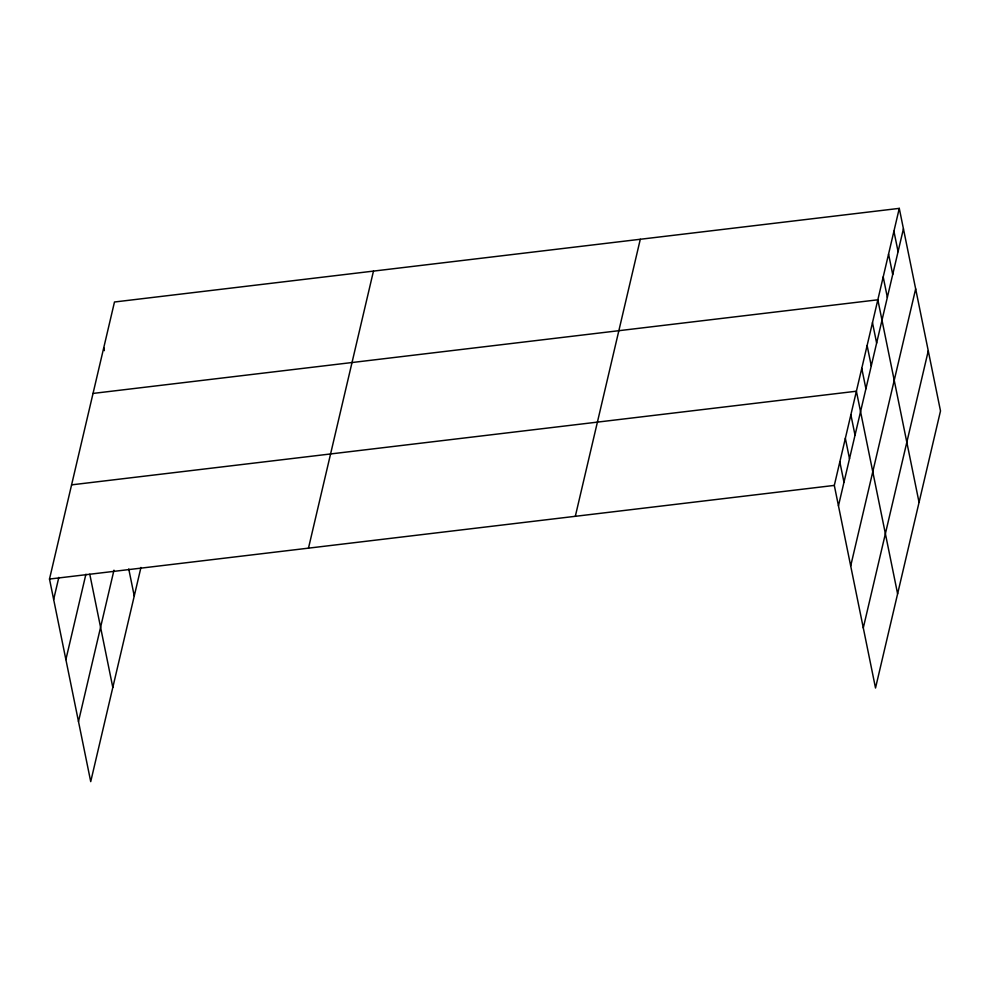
<?xml version="1.0" encoding="UTF-8"?>
<svg xmlns="http://www.w3.org/2000/svg" width="990" height="990" viewBox="0 0 990 990"><rect width="100%" height="100%" fill="white"/><g stroke="black" fill="none" stroke-linecap="round" stroke-linejoin="round"><path stroke-width="1.49" d="M140.951 567.443L90.721 781.63L49.5 579.051L114.481 302L899.279 208.37L940.5 410.949L875.519 688.001L834.31 485.409L899.279 208.37M53.658 599.457L58.831 577.38M65.885 659.575L85.907 574.212M78.482 721.512L113.974 570.178M308.484 548.151L373.465 271.099M575.314 516.31L640.295 239.271M838.456 505.828L903.437 228.777M850.695 565.946L915.663 288.894M863.292 627.883L928.274 350.831M93.035 393.426L877.845 299.797L919.054 502.375M71.589 484.853L856.399 391.223L897.608 593.802M49.5 579.051L834.31 485.409M893.921 231.227L898.079 251.633M888.562 254.083L892.72 274.49M883.204 276.94L887.349 297.346M872.475 322.653L876.633 343.06M867.116 345.51L871.274 365.916M861.758 368.367L865.916 388.773M850.88 414.761L855.026 435.179M845.349 438.31L849.507 458.729M839.829 461.86L843.987 482.279M103.752 347.713L104.346 350.633M128.75 568.965L134.256 596.017M89.781 574.225L112.811 687.431"/></g></svg>
